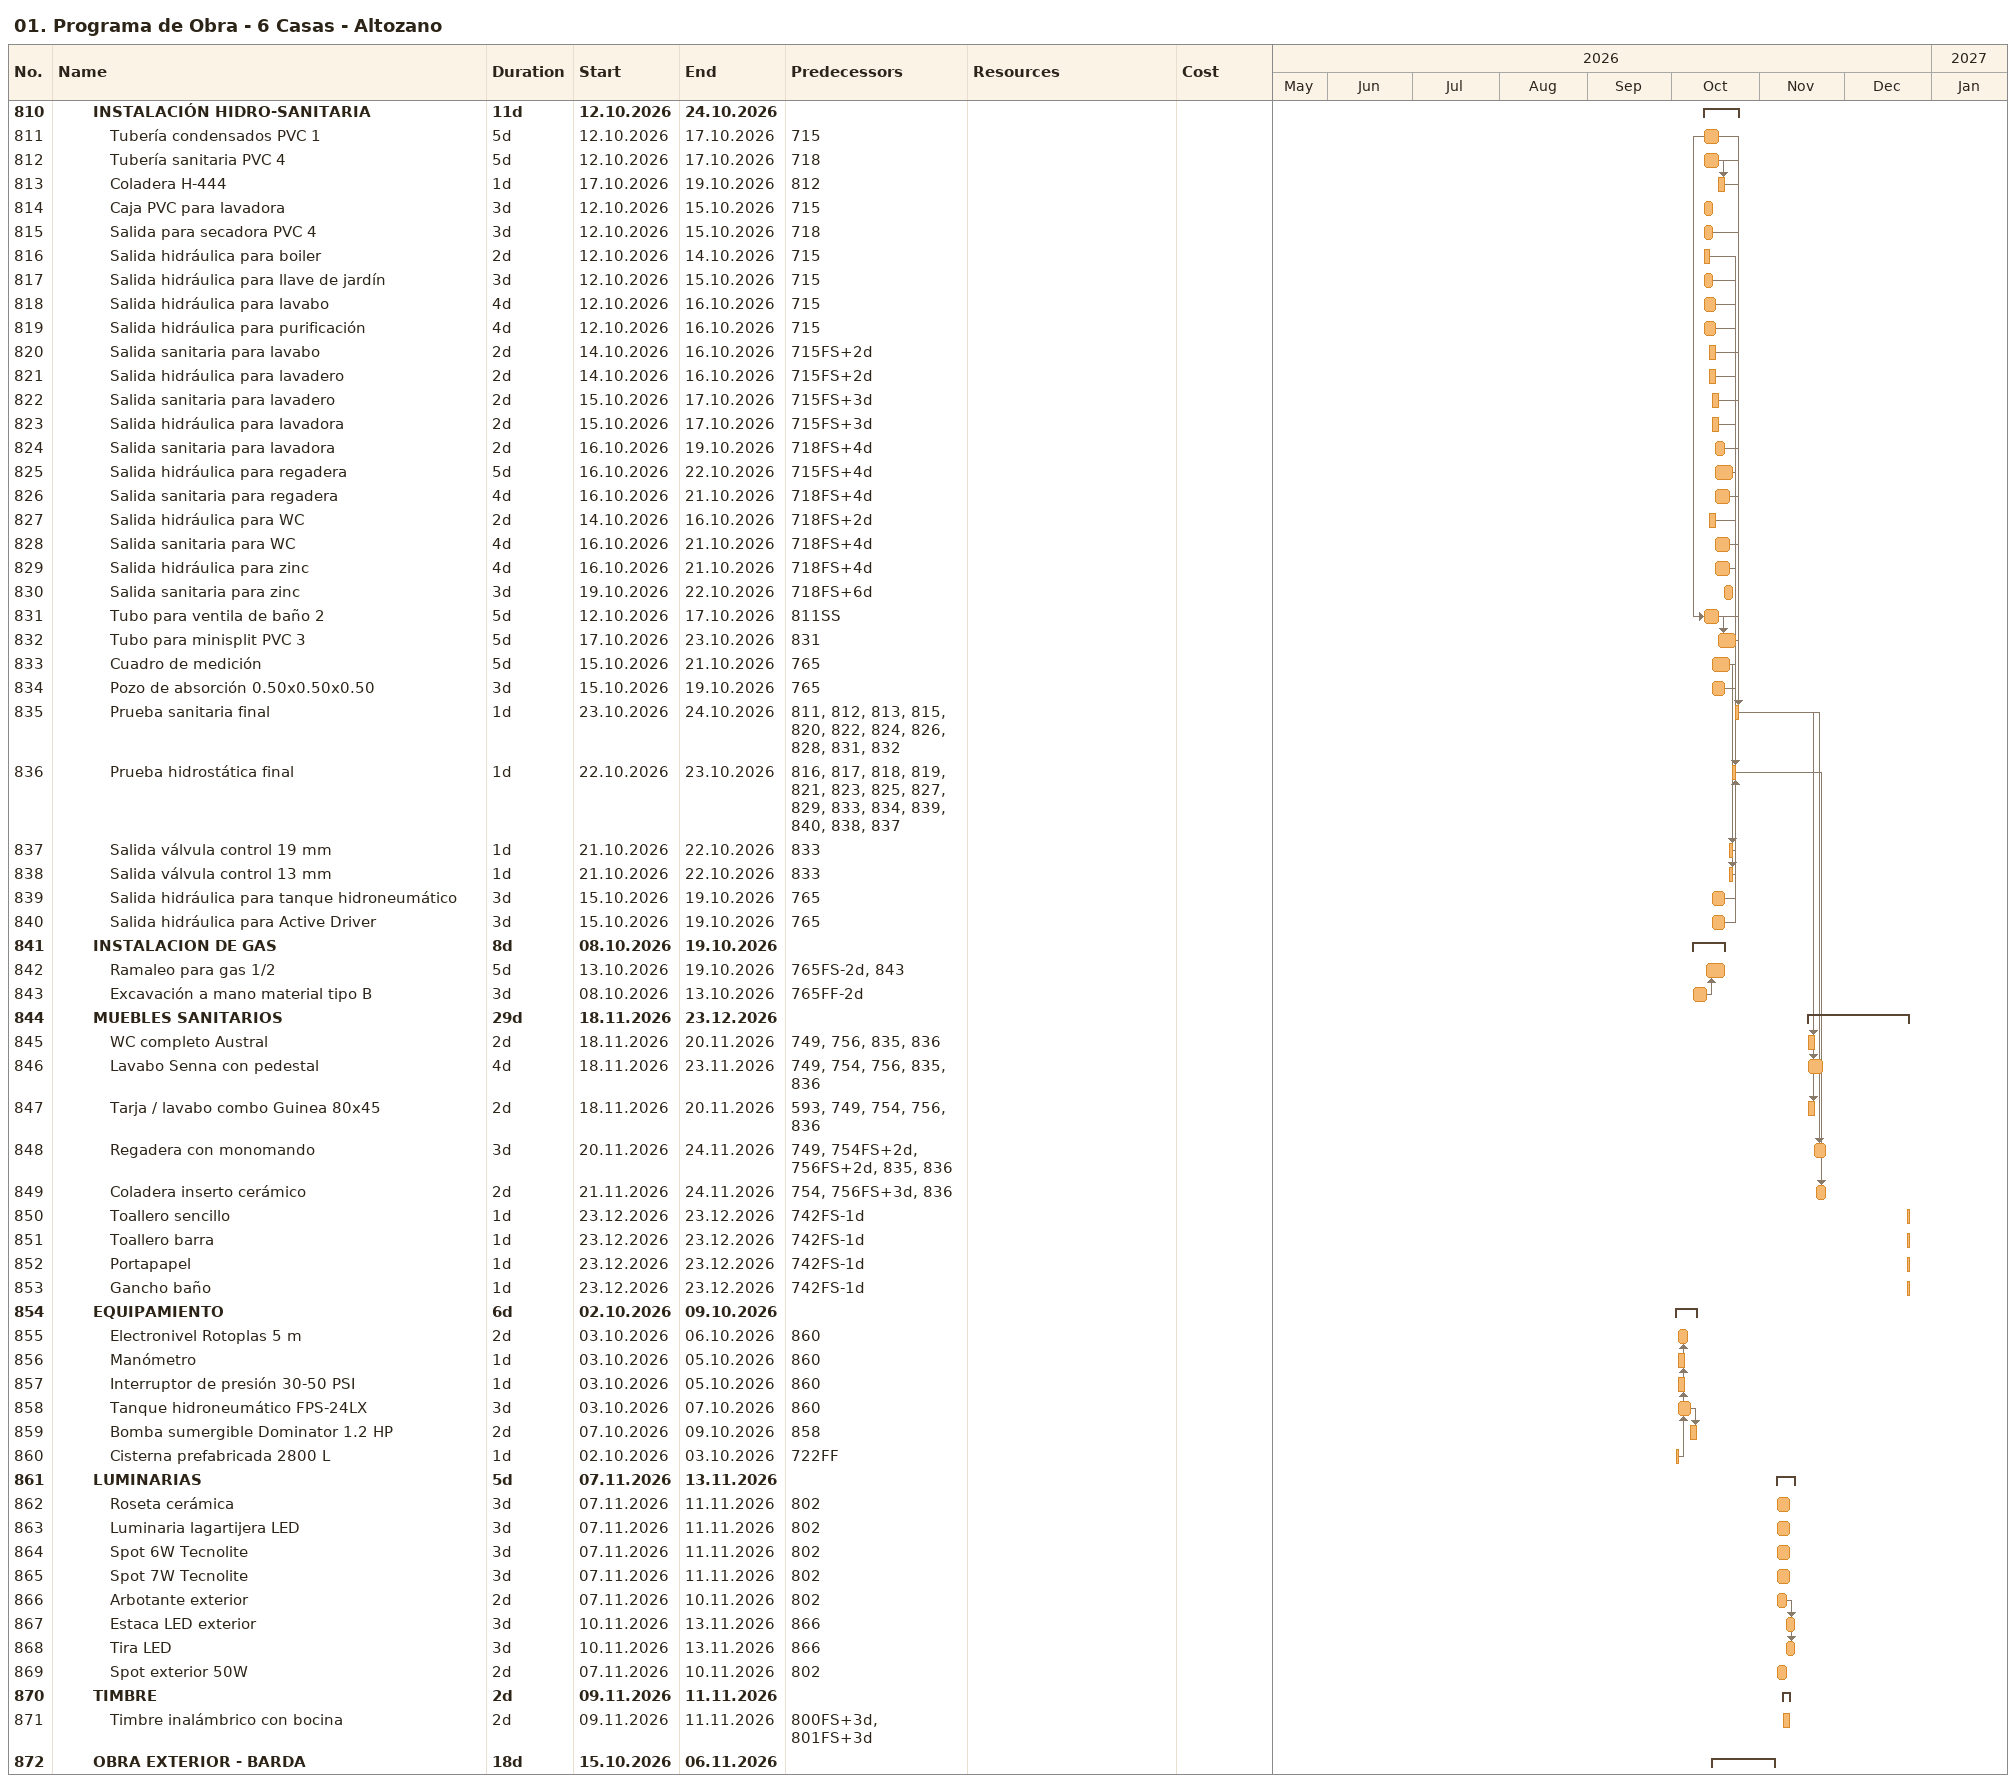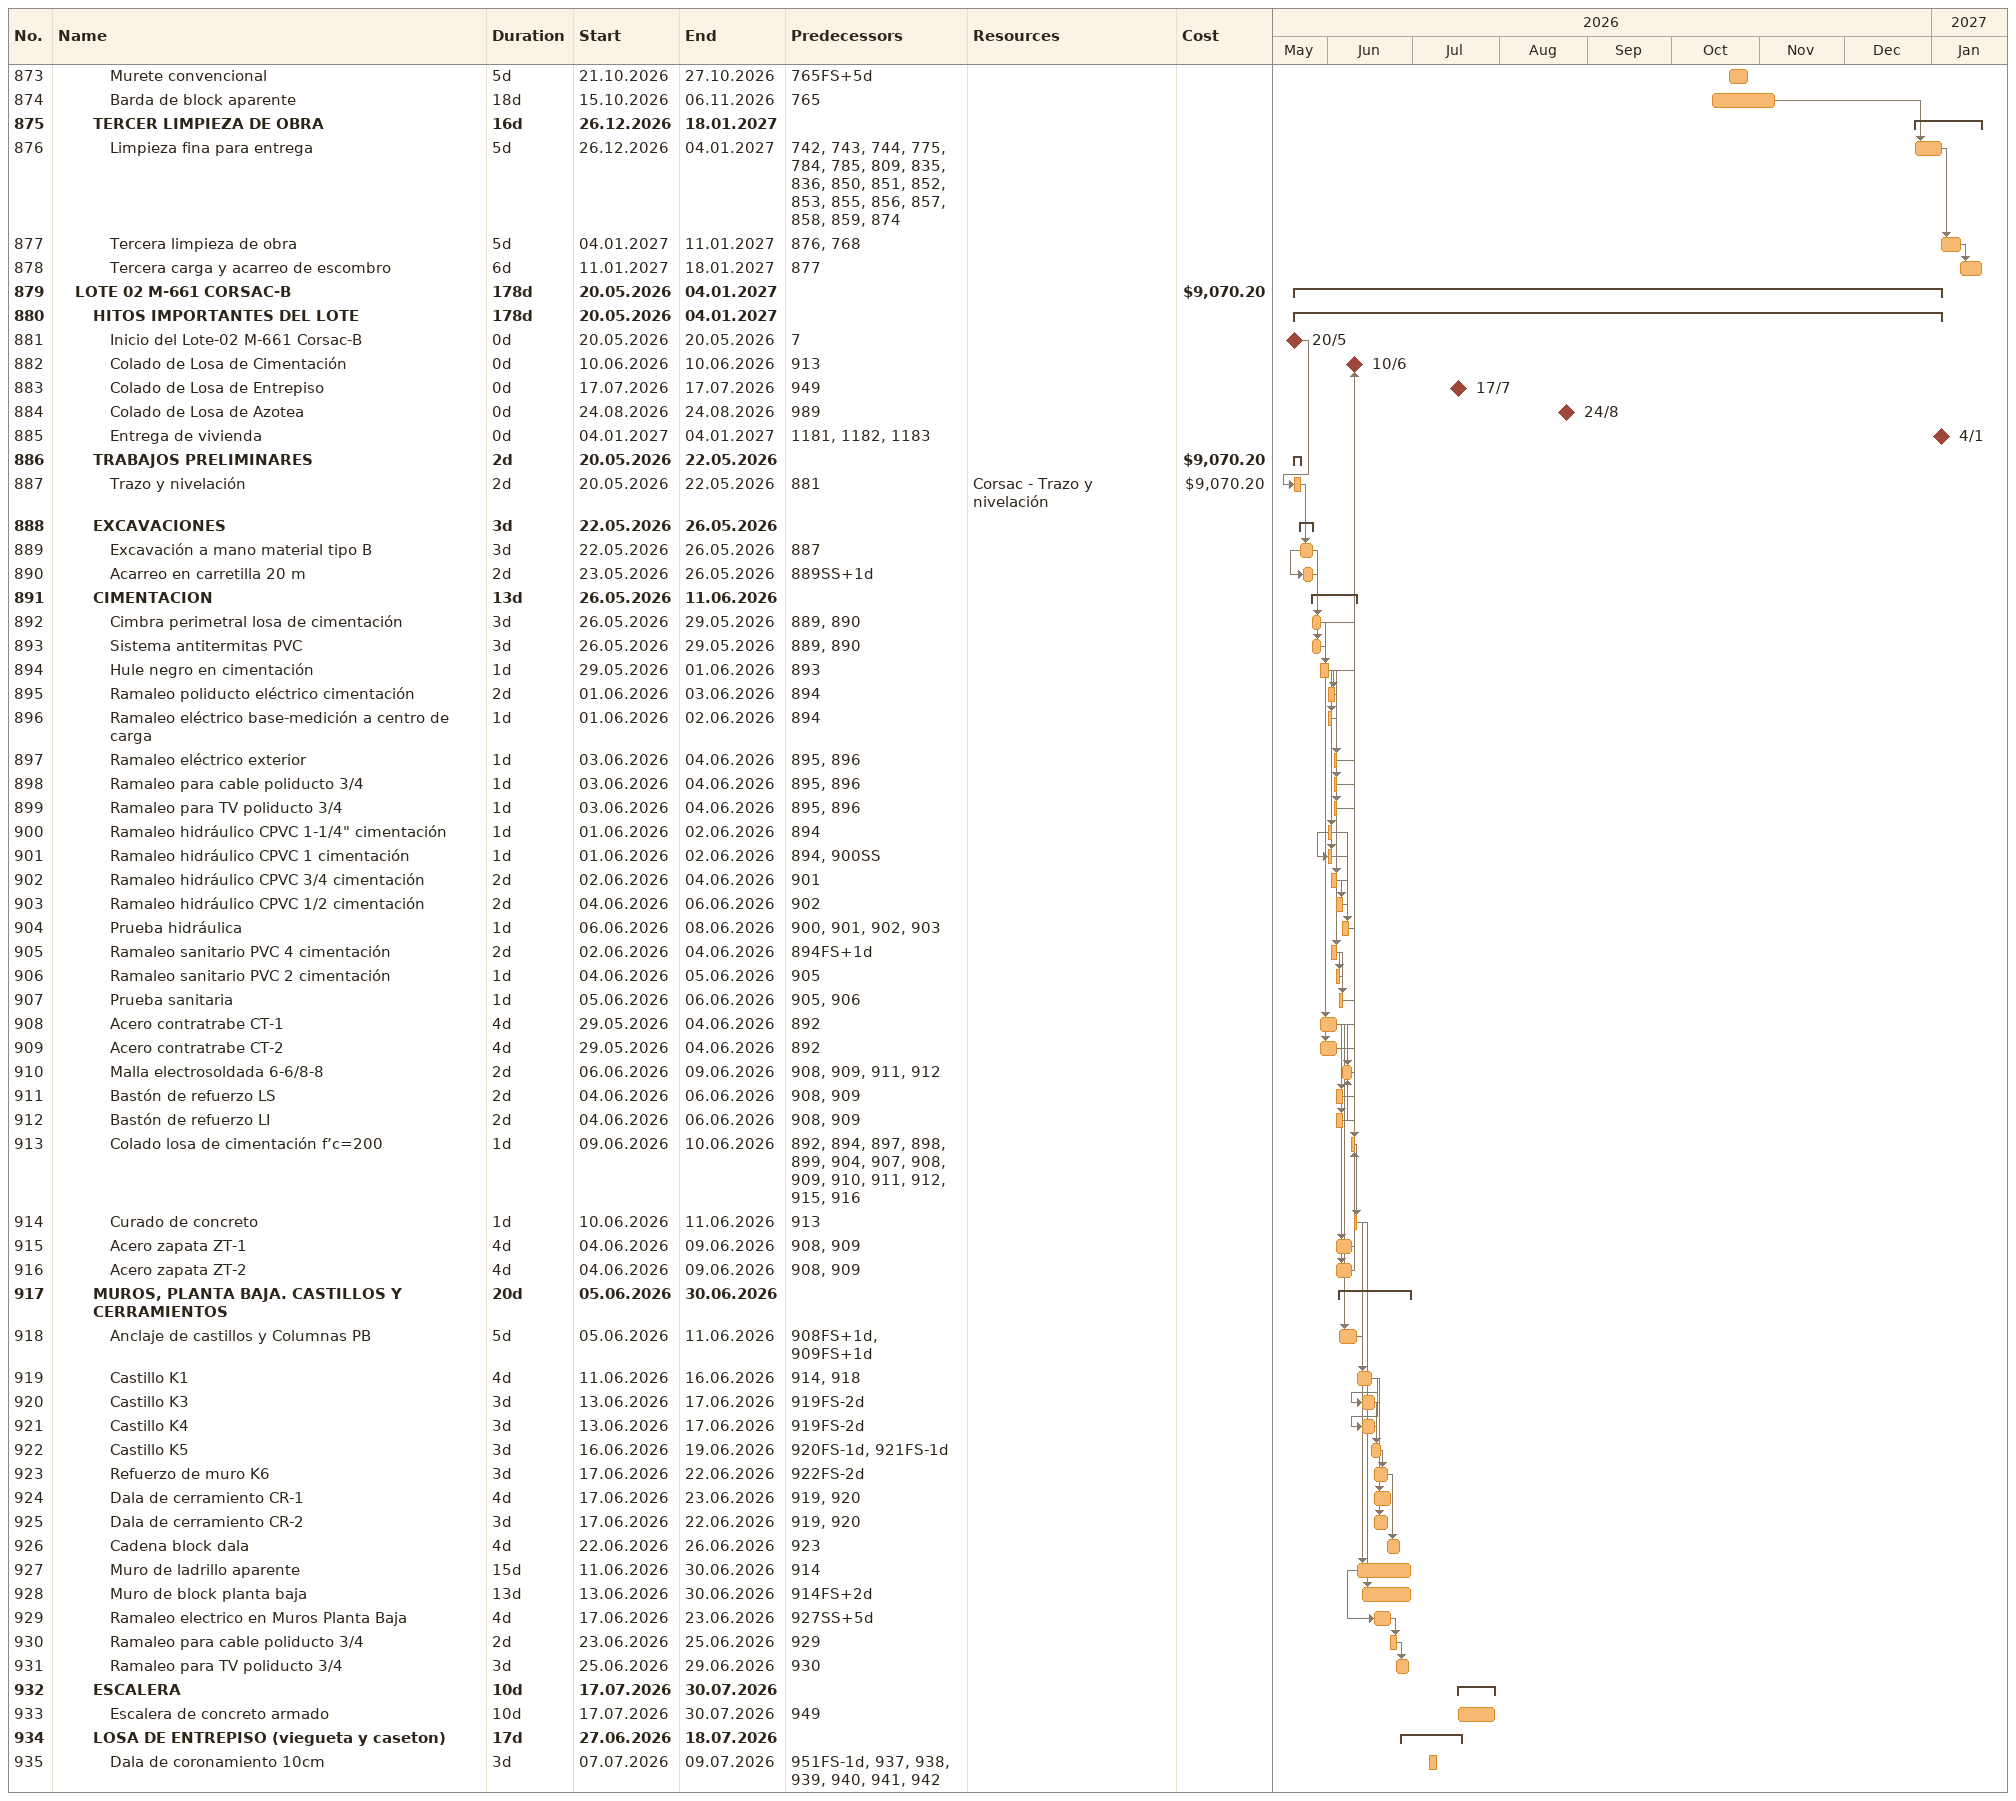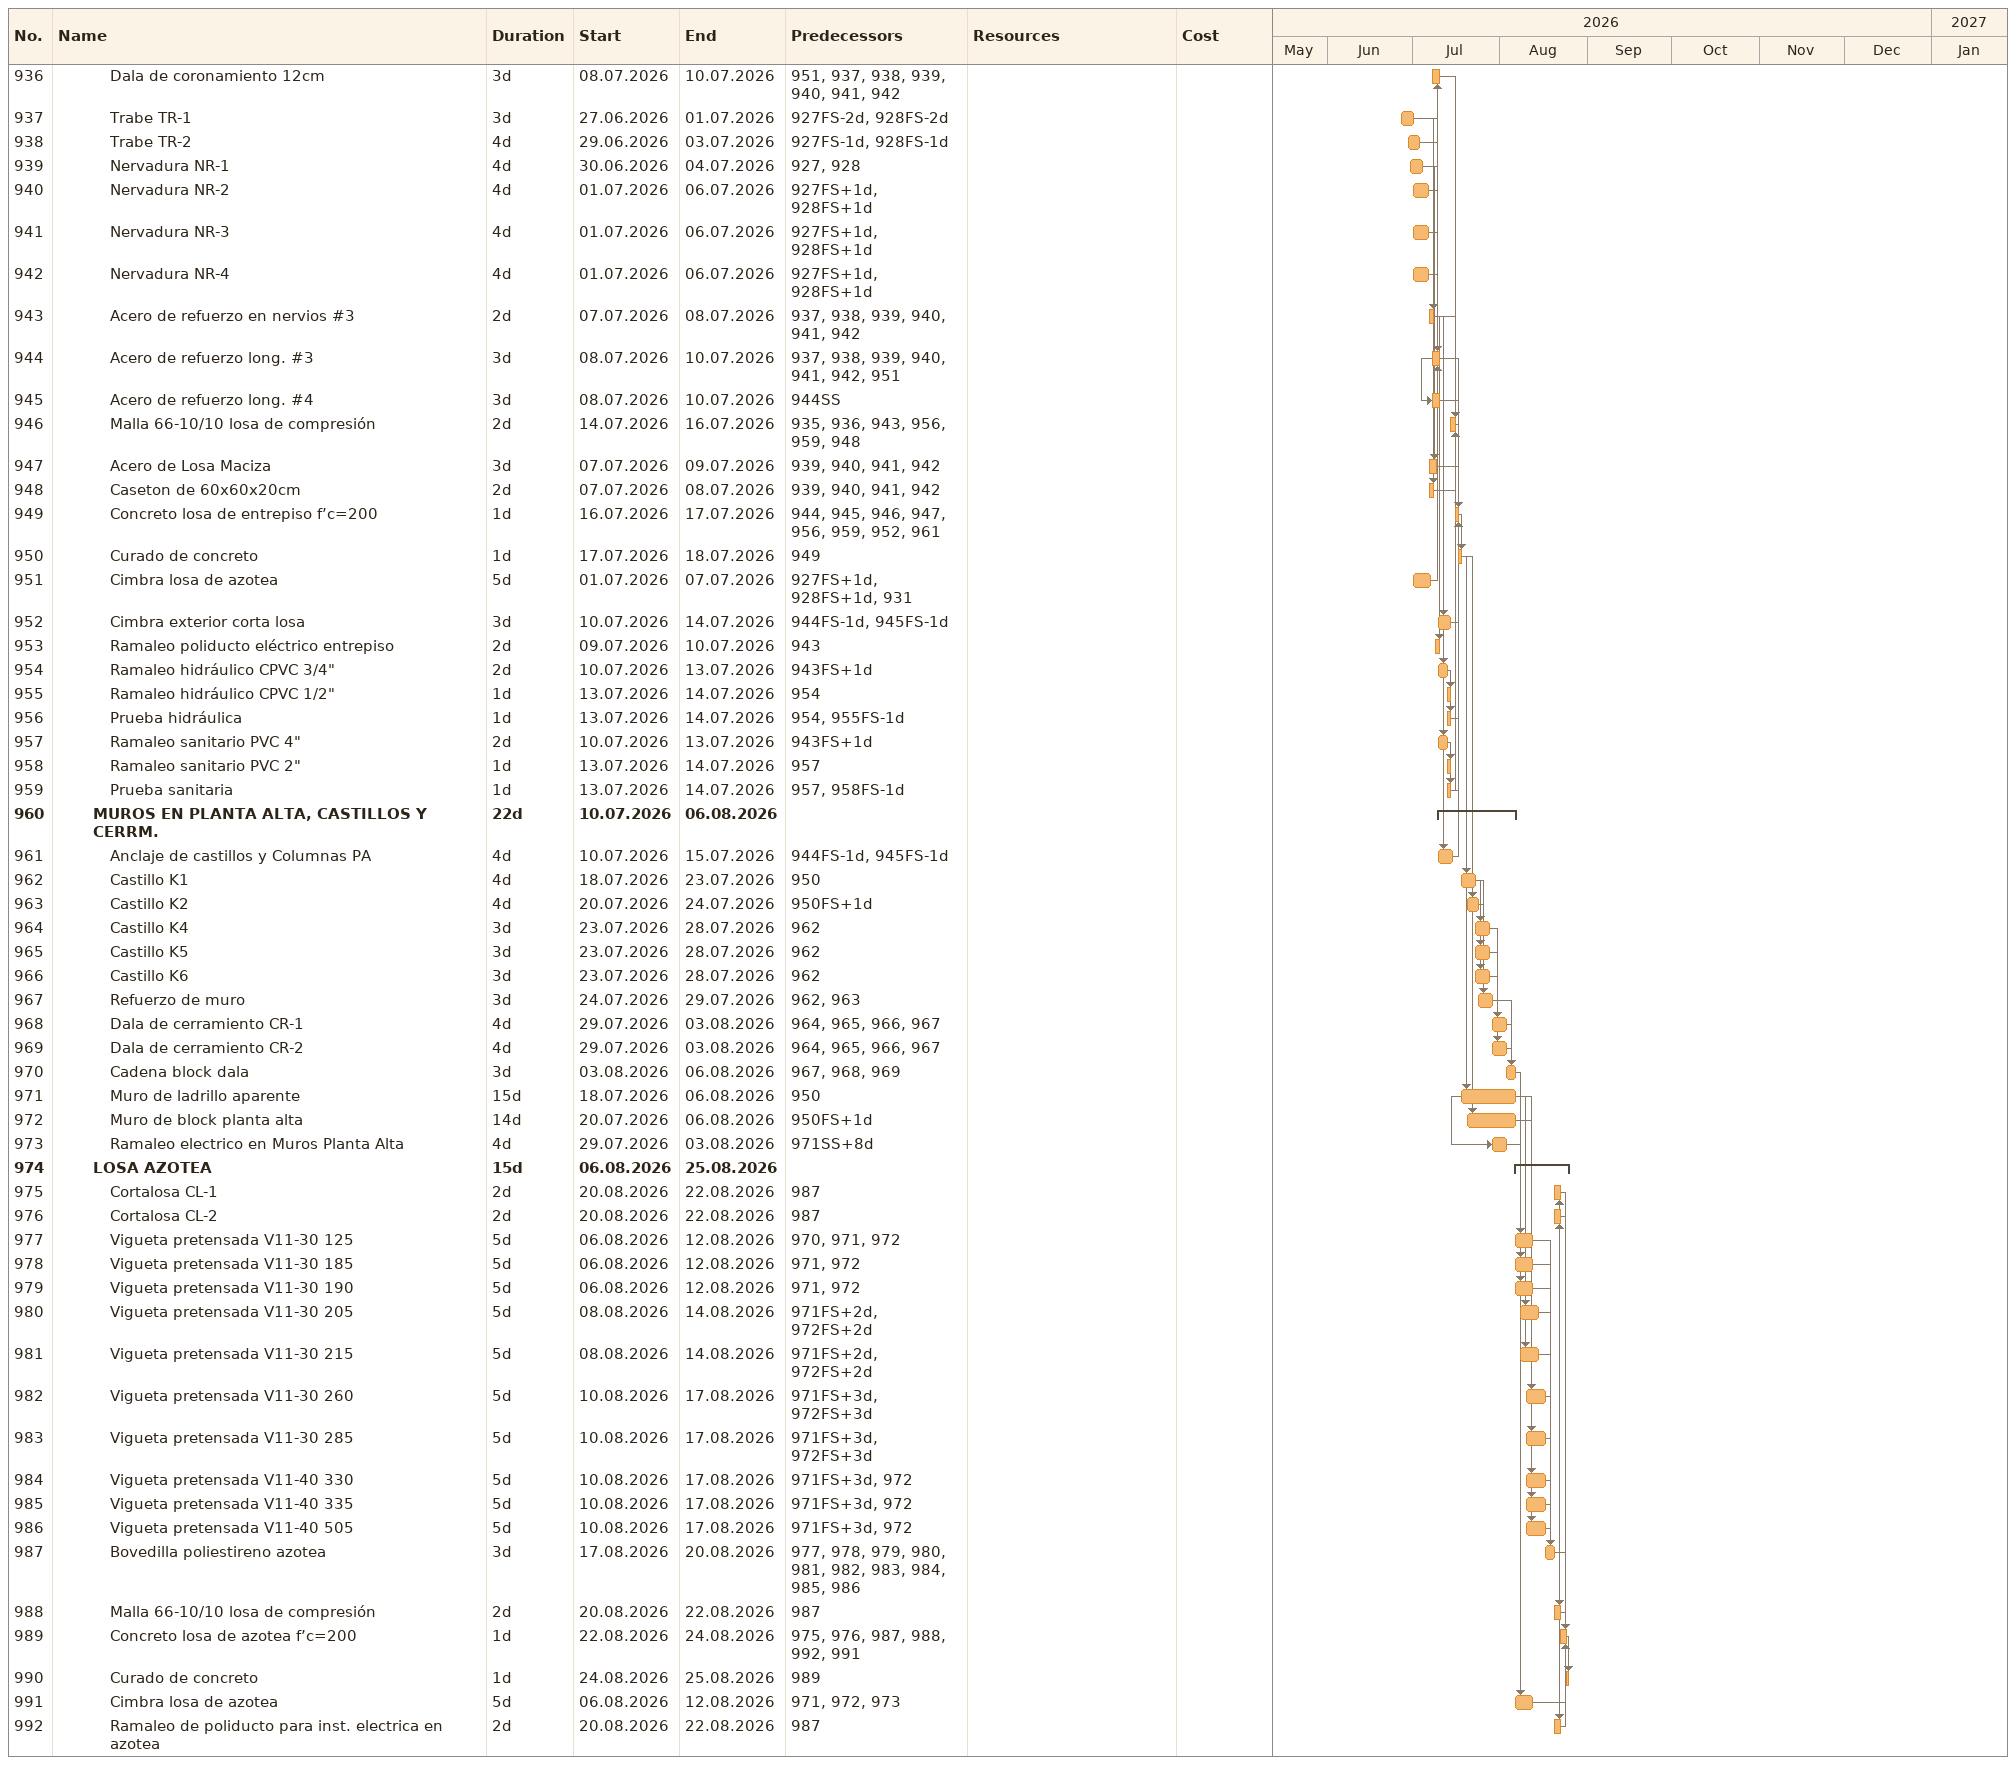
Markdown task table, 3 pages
01. Programa de Obra - 6 Casas - Altozano

| ID | Level | Task | Duration | Start | Finish | Predecessors | Resources | Cost ($) |
|---|---|---|---|---|---|---|---|---|
| 810 | 3 | **INSTALACIÓN HIDRO-SANITARIA** | 11d | 2026-10-12 | 2026-10-24 |  |  |  |
| 811 | 4 | Tubería condensados PVC 1 | 5d | 2026-10-12 | 2026-10-17 | 715 |  |  |
| 812 | 4 | Tubería sanitaria PVC 4 | 5d | 2026-10-12 | 2026-10-17 | 718 |  |  |
| 813 | 4 | Coladera H-444 | 1d | 2026-10-17 | 2026-10-19 | 812 |  |  |
| 814 | 4 | Caja PVC para lavadora | 3d | 2026-10-12 | 2026-10-15 | 715 |  |  |
| 815 | 4 | Salida para secadora PVC 4 | 3d | 2026-10-12 | 2026-10-15 | 718 |  |  |
| 816 | 4 | Salida hidráulica para boiler | 2d | 2026-10-12 | 2026-10-14 | 715 |  |  |
| 817 | 4 | Salida hidráulica para llave de jardín | 3d | 2026-10-12 | 2026-10-15 | 715 |  |  |
| 818 | 4 | Salida hidráulica para lavabo | 4d | 2026-10-12 | 2026-10-16 | 715 |  |  |
| 819 | 4 | Salida hidráulica para purificación | 4d | 2026-10-12 | 2026-10-16 | 715 |  |  |
| 820 | 4 | Salida sanitaria para lavabo | 2d | 2026-10-14 | 2026-10-16 | 715FS+2d |  |  |
| 821 | 4 | Salida hidráulica para lavadero | 2d | 2026-10-14 | 2026-10-16 | 715FS+2d |  |  |
| 822 | 4 | Salida sanitaria para lavadero | 2d | 2026-10-15 | 2026-10-17 | 715FS+3d |  |  |
| 823 | 4 | Salida hidráulica para lavadora | 2d | 2026-10-15 | 2026-10-17 | 715FS+3d |  |  |
| 824 | 4 | Salida sanitaria para lavadora | 2d | 2026-10-16 | 2026-10-19 | 718FS+4d |  |  |
| 825 | 4 | Salida hidráulica para regadera | 5d | 2026-10-16 | 2026-10-22 | 715FS+4d |  |  |
| 826 | 4 | Salida sanitaria para regadera | 4d | 2026-10-16 | 2026-10-21 | 718FS+4d |  |  |
| 827 | 4 | Salida hidráulica para WC | 2d | 2026-10-14 | 2026-10-16 | 718FS+2d |  |  |
| 828 | 4 | Salida sanitaria para WC | 4d | 2026-10-16 | 2026-10-21 | 718FS+4d |  |  |
| 829 | 4 | Salida hidráulica para zinc | 4d | 2026-10-16 | 2026-10-21 | 718FS+4d |  |  |
| 830 | 4 | Salida sanitaria para zinc | 3d | 2026-10-19 | 2026-10-22 | 718FS+6d |  |  |
| 831 | 4 | Tubo para ventila de baño 2 | 5d | 2026-10-12 | 2026-10-17 | 811SS |  |  |
| 832 | 4 | Tubo para minisplit PVC 3 | 5d | 2026-10-17 | 2026-10-23 | 831 |  |  |
| 833 | 4 | Cuadro de medición | 5d | 2026-10-15 | 2026-10-21 | 765 |  |  |
| 834 | 4 | Pozo de absorción 0.50x0.50x0.50 | 3d | 2026-10-15 | 2026-10-19 | 765 |  |  |
| 835 | 4 | Prueba sanitaria final | 1d | 2026-10-23 | 2026-10-24 | 811, 812, 813, 815, 820, 822, 824, 826, 828, 831, 832 |  |  |
| 836 | 4 | Prueba hidrostática final | 1d | 2026-10-22 | 2026-10-23 | 816, 817, 818, 819, 821, 823, 825, 827, 829, 833, 834, 839, 840, 838, 837 |  |  |
| 837 | 4 | Salida válvula control 19 mm | 1d | 2026-10-21 | 2026-10-22 | 833 |  |  |
| 838 | 4 | Salida válvula control 13 mm | 1d | 2026-10-21 | 2026-10-22 | 833 |  |  |
| 839 | 4 | Salida hidráulica para tanque hidroneumático | 3d | 2026-10-15 | 2026-10-19 | 765 |  |  |
| 840 | 4 | Salida hidráulica para Active Driver | 3d | 2026-10-15 | 2026-10-19 | 765 |  |  |
| 841 | 3 | **INSTALACION DE GAS** | 8d | 2026-10-08 | 2026-10-19 |  |  |  |
| 842 | 4 | Ramaleo para gas 1/2 | 5d | 2026-10-13 | 2026-10-19 | 765FS-2d, 843 |  |  |
| 843 | 4 | Excavación a mano material tipo B | 3d | 2026-10-08 | 2026-10-13 | 765FF-2d |  |  |
| 844 | 3 | **MUEBLES SANITARIOS** | 29d | 2026-11-18 | 2026-12-23 |  |  |  |
| 845 | 4 | WC completo Austral | 2d | 2026-11-18 | 2026-11-20 | 749, 756, 835, 836 |  |  |
| 846 | 4 | Lavabo Senna con pedestal | 4d | 2026-11-18 | 2026-11-23 | 749, 754, 756, 835, 836 |  |  |
| 847 | 4 | Tarja / lavabo combo Guinea 80x45 | 2d | 2026-11-18 | 2026-11-20 | 593, 749, 754, 756, 836 |  |  |
| 848 | 4 | Regadera con monomando | 3d | 2026-11-20 | 2026-11-24 | 749, 754FS+2d, 756FS+2d, 835, 836 |  |  |
| 849 | 4 | Coladera inserto cerámico | 2d | 2026-11-21 | 2026-11-24 | 754, 756FS+3d, 836 |  |  |
| 850 | 4 | Toallero sencillo | 1d | 2026-12-23 | 2026-12-23 | 742FS-1d |  |  |
| 851 | 4 | Toallero barra | 1d | 2026-12-23 | 2026-12-23 | 742FS-1d |  |  |
| 852 | 4 | Portapapel | 1d | 2026-12-23 | 2026-12-23 | 742FS-1d |  |  |
| 853 | 4 | Gancho baño | 1d | 2026-12-23 | 2026-12-23 | 742FS-1d |  |  |
| 854 | 3 | **EQUIPAMIENTO** | 6d | 2026-10-02 | 2026-10-09 |  |  |  |
| 855 | 4 | Electronivel Rotoplas 5 m | 2d | 2026-10-03 | 2026-10-06 | 860 |  |  |
| 856 | 4 | Manómetro | 1d | 2026-10-03 | 2026-10-05 | 860 |  |  |
| 857 | 4 | Interruptor de presión 30-50 PSI | 1d | 2026-10-03 | 2026-10-05 | 860 |  |  |
| 858 | 4 | Tanque hidroneumático FPS-24LX | 3d | 2026-10-03 | 2026-10-07 | 860 |  |  |
| 859 | 4 | Bomba sumergible Dominator 1.2 HP | 2d | 2026-10-07 | 2026-10-09 | 858 |  |  |
| 860 | 4 | Cisterna prefabricada 2800 L | 1d | 2026-10-02 | 2026-10-03 | 722FF |  |  |
| 861 | 3 | **LUMINARIAS** | 5d | 2026-11-07 | 2026-11-13 |  |  |  |
| 862 | 4 | Roseta cerámica | 3d | 2026-11-07 | 2026-11-11 | 802 |  |  |
| 863 | 4 | Luminaria lagartijera LED | 3d | 2026-11-07 | 2026-11-11 | 802 |  |  |
| 864 | 4 | Spot 6W Tecnolite | 3d | 2026-11-07 | 2026-11-11 | 802 |  |  |
| 865 | 4 | Spot 7W Tecnolite | 3d | 2026-11-07 | 2026-11-11 | 802 |  |  |
| 866 | 4 | Arbotante exterior | 2d | 2026-11-07 | 2026-11-10 | 802 |  |  |
| 867 | 4 | Estaca LED exterior | 3d | 2026-11-10 | 2026-11-13 | 866 |  |  |
| 868 | 4 | Tira LED | 3d | 2026-11-10 | 2026-11-13 | 866 |  |  |
| 869 | 4 | Spot exterior 50W | 2d | 2026-11-07 | 2026-11-10 | 802 |  |  |
| 870 | 3 | **TIMBRE** | 2d | 2026-11-09 | 2026-11-11 |  |  |  |
| 871 | 4 | Timbre inalámbrico con bocina | 2d | 2026-11-09 | 2026-11-11 | 800FS+3d, 801FS+3d |  |  |
| 872 | 3 | **OBRA EXTERIOR - BARDA** | 18d | 2026-10-15 | 2026-11-06 |  |  |  |
| 873 | 4 | Murete convencional | 5d | 2026-10-21 | 2026-10-27 | 765FS+5d |  |  |
| 874 | 4 | Barda de block aparente | 18d | 2026-10-15 | 2026-11-06 | 765 |  |  |
| 875 | 3 | **TERCER LIMPIEZA DE OBRA** | 16d | 2026-12-26 | 2027-01-18 |  |  |  |
| 876 | 4 | Limpieza fina para entrega | 5d | 2026-12-26 | 2027-01-04 | 742, 743, 744, 775, 784, 785, 809, 835, 836, 850, 851, 852, 853, 855, 856, 857, 858, 859, 874 |  |  |
| 877 | 4 | Tercera limpieza de obra | 5d | 2027-01-04 | 2027-01-11 | 876, 768 |  |  |
| 878 | 4 | Tercera carga y acarreo de escombro | 6d | 2027-01-11 | 2027-01-18 | 877 |  |  |
| 879 | 2 | **LOTE 02 M-661 CORSAC-B** | 178d | 2026-05-20 | 2027-01-04 |  |  | 9070.20 |
| 880 | 3 | **HITOS IMPORTANTES DEL LOTE** | 178d | 2026-05-20 | 2027-01-04 |  |  |  |
| 881 | 4 | Inicio del Lote-02 M-661 Corsac-B | 0d | 2026-05-20 | 2026-05-20 | 7 |  |  |
| 882 | 4 | Colado de Losa de Cimentación | 0d | 2026-06-10 | 2026-06-10 | 913 |  |  |
| 883 | 4 | Colado de Losa de Entrepiso | 0d | 2026-07-17 | 2026-07-17 | 949 |  |  |
| 884 | 4 | Colado de Losa de Azotea | 0d | 2026-08-24 | 2026-08-24 | 989 |  |  |
| 885 | 4 | Entrega de vivienda | 0d | 2027-01-04 | 2027-01-04 | 1181, 1182, 1183 |  |  |
| 886 | 3 | **TRABAJOS PRELIMINARES** | 2d | 2026-05-20 | 2026-05-22 |  |  | 9070.20 |
| 887 | 4 | Trazo y nivelación | 2d | 2026-05-20 | 2026-05-22 | 881 | Corsac - Trazo y nivelación | 9070.20 |
| 888 | 3 | **EXCAVACIONES** | 3d | 2026-05-22 | 2026-05-26 |  |  |  |
| 889 | 4 | Excavación a mano material tipo B | 3d | 2026-05-22 | 2026-05-26 | 887 |  |  |
| 890 | 4 | Acarreo en carretilla 20 m | 2d | 2026-05-23 | 2026-05-26 | 889SS+1d |  |  |
| 891 | 3 | **CIMENTACION** | 13d | 2026-05-26 | 2026-06-11 |  |  |  |
| 892 | 4 | Cimbra perimetral losa de cimentación | 3d | 2026-05-26 | 2026-05-29 | 889, 890 |  |  |
| 893 | 4 | Sistema antitermitas PVC | 3d | 2026-05-26 | 2026-05-29 | 889, 890 |  |  |
| 894 | 4 | Hule negro en cimentación | 1d | 2026-05-29 | 2026-06-01 | 893 |  |  |
| 895 | 4 | Ramaleo poliducto eléctrico cimentación | 2d | 2026-06-01 | 2026-06-03 | 894 |  |  |
| 896 | 4 | Ramaleo eléctrico base-medición a centro de carga | 1d | 2026-06-01 | 2026-06-02 | 894 |  |  |
| 897 | 4 | Ramaleo eléctrico exterior | 1d | 2026-06-03 | 2026-06-04 | 895, 896 |  |  |
| 898 | 4 | Ramaleo para cable poliducto 3/4 | 1d | 2026-06-03 | 2026-06-04 | 895, 896 |  |  |
| 899 | 4 | Ramaleo para TV poliducto 3/4 | 1d | 2026-06-03 | 2026-06-04 | 895, 896 |  |  |
| 900 | 4 | Ramaleo hidráulico CPVC 1-1/4" cimentación | 1d | 2026-06-01 | 2026-06-02 | 894 |  |  |
| 901 | 4 | Ramaleo hidráulico CPVC 1 cimentación | 1d | 2026-06-01 | 2026-06-02 | 894, 900SS |  |  |
| 902 | 4 | Ramaleo hidráulico CPVC 3/4 cimentación | 2d | 2026-06-02 | 2026-06-04 | 901 |  |  |
| 903 | 4 | Ramaleo hidráulico CPVC 1/2 cimentación | 2d | 2026-06-04 | 2026-06-06 | 902 |  |  |
| 904 | 4 | Prueba hidráulica | 1d | 2026-06-06 | 2026-06-08 | 900, 901, 902, 903 |  |  |
| 905 | 4 | Ramaleo sanitario PVC 4 cimentación | 2d | 2026-06-02 | 2026-06-04 | 894FS+1d |  |  |
| 906 | 4 | Ramaleo sanitario PVC 2 cimentación | 1d | 2026-06-04 | 2026-06-05 | 905 |  |  |
| 907 | 4 | Prueba sanitaria | 1d | 2026-06-05 | 2026-06-06 | 905, 906 |  |  |
| 908 | 4 | Acero contratrabe CT-1 | 4d | 2026-05-29 | 2026-06-04 | 892 |  |  |
| 909 | 4 | Acero contratrabe CT-2 | 4d | 2026-05-29 | 2026-06-04 | 892 |  |  |
| 910 | 4 | Malla electrosoldada 6-6/8-8 | 2d | 2026-06-06 | 2026-06-09 | 908, 909, 911, 912 |  |  |
| 911 | 4 | Bastón de refuerzo LS | 2d | 2026-06-04 | 2026-06-06 | 908, 909 |  |  |
| 912 | 4 | Bastón de refuerzo LI | 2d | 2026-06-04 | 2026-06-06 | 908, 909 |  |  |
| 913 | 4 | Colado losa de cimentación f’c=200 | 1d | 2026-06-09 | 2026-06-10 | 892, 894, 897, 898, 899, 904, 907, 908, 909, 910, 911, 912, 915, 916 |  |  |
| 914 | 4 | Curado de concreto | 1d | 2026-06-10 | 2026-06-11 | 913 |  |  |
| 915 | 4 | Acero zapata ZT-1 | 4d | 2026-06-04 | 2026-06-09 | 908, 909 |  |  |
| 916 | 4 | Acero zapata ZT-2 | 4d | 2026-06-04 | 2026-06-09 | 908, 909 |  |  |
| 917 | 3 | **MUROS, PLANTA BAJA. CASTILLOS Y CERRAMIENTOS** | 20d | 2026-06-05 | 2026-06-30 |  |  |  |
| 918 | 4 | Anclaje de castillos y Columnas PB | 5d | 2026-06-05 | 2026-06-11 | 908FS+1d, 909FS+1d |  |  |
| 919 | 4 | Castillo K1 | 4d | 2026-06-11 | 2026-06-16 | 914, 918 |  |  |
| 920 | 4 | Castillo K3 | 3d | 2026-06-13 | 2026-06-17 | 919FS-2d |  |  |
| 921 | 4 | Castillo K4 | 3d | 2026-06-13 | 2026-06-17 | 919FS-2d |  |  |
| 922 | 4 | Castillo K5 | 3d | 2026-06-16 | 2026-06-19 | 920FS-1d, 921FS-1d |  |  |
| 923 | 4 | Refuerzo de muro K6 | 3d | 2026-06-17 | 2026-06-22 | 922FS-2d |  |  |
| 924 | 4 | Dala de cerramiento CR-1 | 4d | 2026-06-17 | 2026-06-23 | 919, 920 |  |  |
| 925 | 4 | Dala de cerramiento CR-2 | 3d | 2026-06-17 | 2026-06-22 | 919, 920 |  |  |
| 926 | 4 | Cadena block dala | 4d | 2026-06-22 | 2026-06-26 | 923 |  |  |
| 927 | 4 | Muro de ladrillo aparente | 15d | 2026-06-11 | 2026-06-30 | 914 |  |  |
| 928 | 4 | Muro de block planta baja | 13d | 2026-06-13 | 2026-06-30 | 914FS+2d |  |  |
| 929 | 4 | Ramaleo electrico en Muros Planta Baja | 4d | 2026-06-17 | 2026-06-23 | 927SS+5d |  |  |
| 930 | 4 | Ramaleo para cable poliducto 3/4 | 2d | 2026-06-23 | 2026-06-25 | 929 |  |  |
| 931 | 4 | Ramaleo para TV poliducto 3/4 | 3d | 2026-06-25 | 2026-06-29 | 930 |  |  |
| 932 | 3 | **ESCALERA** | 10d | 2026-07-17 | 2026-07-30 |  |  |  |
| 933 | 4 | Escalera de concreto armado | 10d | 2026-07-17 | 2026-07-30 | 949 |  |  |
| 934 | 3 | **LOSA DE ENTREPISO (viegueta y caseton)** | 17d | 2026-06-27 | 2026-07-18 |  |  |  |
| 935 | 4 | Dala de coronamiento 10cm | 3d | 2026-07-07 | 2026-07-09 | 951FS-1d, 937, 938, 939, 940, 941, 942 |  |  |
| 936 | 4 | Dala de coronamiento 12cm | 3d | 2026-07-08 | 2026-07-10 | 951, 937, 938, 939, 940, 941, 942 |  |  |
| 937 | 4 | Trabe TR-1 | 3d | 2026-06-27 | 2026-07-01 | 927FS-2d, 928FS-2d |  |  |
| 938 | 4 | Trabe TR-2 | 4d | 2026-06-29 | 2026-07-03 | 927FS-1d, 928FS-1d |  |  |
| 939 | 4 | Nervadura NR-1 | 4d | 2026-06-30 | 2026-07-04 | 927, 928 |  |  |
| 940 | 4 | Nervadura NR-2 | 4d | 2026-07-01 | 2026-07-06 | 927FS+1d, 928FS+1d |  |  |
| 941 | 4 | Nervadura NR-3 | 4d | 2026-07-01 | 2026-07-06 | 927FS+1d, 928FS+1d |  |  |
| 942 | 4 | Nervadura NR-4 | 4d | 2026-07-01 | 2026-07-06 | 927FS+1d, 928FS+1d |  |  |
| 943 | 4 | Acero de refuerzo en nervios #3 | 2d | 2026-07-07 | 2026-07-08 | 937, 938, 939, 940, 941, 942 |  |  |
| 944 | 4 | Acero de refuerzo long. #3 | 3d | 2026-07-08 | 2026-07-10 | 937, 938, 939, 940, 941, 942, 951 |  |  |
| 945 | 4 | Acero de refuerzo long. #4 | 3d | 2026-07-08 | 2026-07-10 | 944SS |  |  |
| 946 | 4 | Malla 66-10/10 losa de compresión | 2d | 2026-07-14 | 2026-07-16 | 935, 936, 943, 956, 959, 948 |  |  |
| 947 | 4 | Acero de Losa Maciza | 3d | 2026-07-07 | 2026-07-09 | 939, 940, 941, 942 |  |  |
| 948 | 4 | Caseton de 60x60x20cm | 2d | 2026-07-07 | 2026-07-08 | 939, 940, 941, 942 |  |  |
| 949 | 4 | Concreto losa de entrepiso f’c=200 | 1d | 2026-07-16 | 2026-07-17 | 944, 945, 946, 947, 956, 959, 952, 961 |  |  |
| 950 | 4 | Curado de concreto | 1d | 2026-07-17 | 2026-07-18 | 949 |  |  |
| 951 | 4 | Cimbra losa de azotea | 5d | 2026-07-01 | 2026-07-07 | 927FS+1d, 928FS+1d, 931 |  |  |
| 952 | 4 | Cimbra exterior corta losa | 3d | 2026-07-10 | 2026-07-14 | 944FS-1d, 945FS-1d |  |  |
| 953 | 4 | Ramaleo poliducto eléctrico entrepiso | 2d | 2026-07-09 | 2026-07-10 | 943 |  |  |
| 954 | 4 | Ramaleo hidráulico CPVC 3/4" | 2d | 2026-07-10 | 2026-07-13 | 943FS+1d |  |  |
| 955 | 4 | Ramaleo hidráulico CPVC 1/2" | 1d | 2026-07-13 | 2026-07-14 | 954 |  |  |
| 956 | 4 | Prueba hidráulica | 1d | 2026-07-13 | 2026-07-14 | 954, 955FS-1d |  |  |
| 957 | 4 | Ramaleo sanitario PVC 4" | 2d | 2026-07-10 | 2026-07-13 | 943FS+1d |  |  |
| 958 | 4 | Ramaleo sanitario PVC 2" | 1d | 2026-07-13 | 2026-07-14 | 957 |  |  |
| 959 | 4 | Prueba sanitaria | 1d | 2026-07-13 | 2026-07-14 | 957, 958FS-1d |  |  |
| 960 | 3 | **MUROS EN PLANTA ALTA, CASTILLOS Y CERRM.** | 22d | 2026-07-10 | 2026-08-06 |  |  |  |
| 961 | 4 | Anclaje de castillos y Columnas PA | 4d | 2026-07-10 | 2026-07-15 | 944FS-1d, 945FS-1d |  |  |
| 962 | 4 | Castillo K1 | 4d | 2026-07-18 | 2026-07-23 | 950 |  |  |
| 963 | 4 | Castillo K2 | 4d | 2026-07-20 | 2026-07-24 | 950FS+1d |  |  |
| 964 | 4 | Castillo K4 | 3d | 2026-07-23 | 2026-07-28 | 962 |  |  |
| 965 | 4 | Castillo K5 | 3d | 2026-07-23 | 2026-07-28 | 962 |  |  |
| 966 | 4 | Castillo K6 | 3d | 2026-07-23 | 2026-07-28 | 962 |  |  |
| 967 | 4 | Refuerzo de muro | 3d | 2026-07-24 | 2026-07-29 | 962, 963 |  |  |
| 968 | 4 | Dala de cerramiento CR-1 | 4d | 2026-07-29 | 2026-08-03 | 964, 965, 966, 967 |  |  |
| 969 | 4 | Dala de cerramiento CR-2 | 4d | 2026-07-29 | 2026-08-03 | 964, 965, 966, 967 |  |  |
| 970 | 4 | Cadena block dala | 3d | 2026-08-03 | 2026-08-06 | 967, 968, 969 |  |  |
| 971 | 4 | Muro de ladrillo aparente | 15d | 2026-07-18 | 2026-08-06 | 950 |  |  |
| 972 | 4 | Muro de block planta alta | 14d | 2026-07-20 | 2026-08-06 | 950FS+1d |  |  |
| 973 | 4 | Ramaleo electrico en Muros Planta Alta | 4d | 2026-07-29 | 2026-08-03 | 971SS+8d |  |  |
| 974 | 3 | **LOSA AZOTEA** | 15d | 2026-08-06 | 2026-08-25 |  |  |  |
| 975 | 4 | Cortalosa CL-1 | 2d | 2026-08-20 | 2026-08-22 | 987 |  |  |
| 976 | 4 | Cortalosa CL-2 | 2d | 2026-08-20 | 2026-08-22 | 987 |  |  |
| 977 | 4 | Vigueta pretensada V11-30 125 | 5d | 2026-08-06 | 2026-08-12 | 970, 971, 972 |  |  |
| 978 | 4 | Vigueta pretensada V11-30 185 | 5d | 2026-08-06 | 2026-08-12 | 971, 972 |  |  |
| 979 | 4 | Vigueta pretensada V11-30 190 | 5d | 2026-08-06 | 2026-08-12 | 971, 972 |  |  |
| 980 | 4 | Vigueta pretensada V11-30 205 | 5d | 2026-08-08 | 2026-08-14 | 971FS+2d, 972FS+2d |  |  |
| 981 | 4 | Vigueta pretensada V11-30 215 | 5d | 2026-08-08 | 2026-08-14 | 971FS+2d, 972FS+2d |  |  |
| 982 | 4 | Vigueta pretensada V11-30 260 | 5d | 2026-08-10 | 2026-08-17 | 971FS+3d, 972FS+3d |  |  |
| 983 | 4 | Vigueta pretensada V11-30 285 | 5d | 2026-08-10 | 2026-08-17 | 971FS+3d, 972FS+3d |  |  |
| 984 | 4 | Vigueta pretensada V11-40 330 | 5d | 2026-08-10 | 2026-08-17 | 971FS+3d, 972 |  |  |
| 985 | 4 | Vigueta pretensada V11-40 335 | 5d | 2026-08-10 | 2026-08-17 | 971FS+3d, 972 |  |  |
| 986 | 4 | Vigueta pretensada V11-40 505 | 5d | 2026-08-10 | 2026-08-17 | 971FS+3d, 972 |  |  |
| 987 | 4 | Bovedilla poliestireno azotea | 3d | 2026-08-17 | 2026-08-20 | 977, 978, 979, 980, 981, 982, 983, 984, 985, 986 |  |  |
| 988 | 4 | Malla 66-10/10 losa de compresión | 2d | 2026-08-20 | 2026-08-22 | 987 |  |  |
| 989 | 4 | Concreto losa de azotea f’c=200 | 1d | 2026-08-22 | 2026-08-24 | 975, 976, 987, 988, 992, 991 |  |  |
| 990 | 4 | Curado de concreto | 1d | 2026-08-24 | 2026-08-25 | 989 |  |  |
| 991 | 4 | Cimbra losa de azotea | 5d | 2026-08-06 | 2026-08-12 | 971, 972, 973 |  |  |
| 992 | 4 | Ramaleo de poliducto para inst. electrica en azotea | 2d | 2026-08-20 | 2026-08-22 | 987 |  |  |
